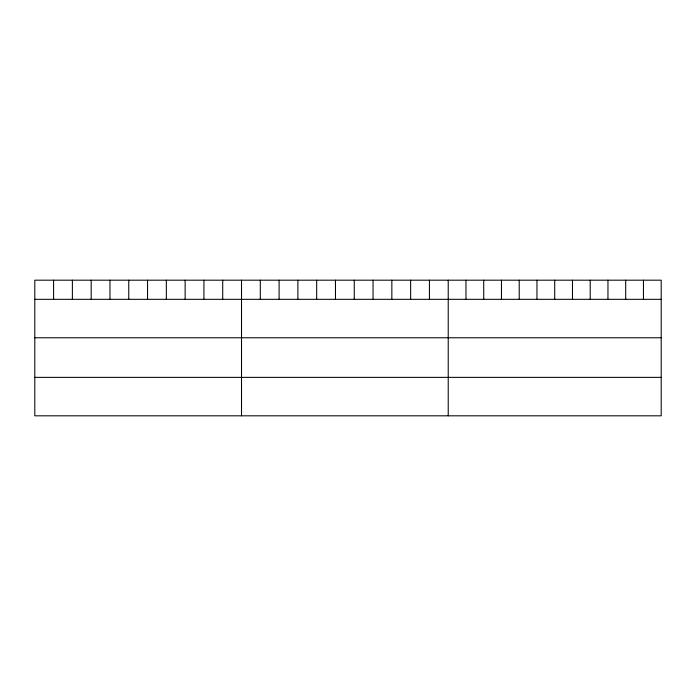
<?xml version="1.0" encoding="UTF-8"?>
<svg xmlns="http://www.w3.org/2000/svg" width="696" height="696" viewBox="0 0 696 696"><rect width="100%" height="100%" fill="white"/><g stroke="black" fill="none" stroke-linecap="round" stroke-linejoin="round"><path stroke-width="1.04" d="M661.2 337.769L661.2 280.183L34.8 280.183L34.8 415.816L661.2 415.816L661.2 337.769L34.8 337.769M34.8 299.324L661.2 299.324M34.8 377.371L661.2 377.371M643.452 280.183L643.452 299.324M625.704 280.183L625.704 299.324M607.956 280.183L607.956 299.324M590.208 280.183L590.208 299.324M572.46 280.183L572.46 299.324M554.712 280.183L554.712 299.324M536.964 280.183L536.964 299.324M519.216 280.183L519.216 299.324M501.468 280.183L501.468 299.324M483.72 280.183L483.72 299.324M465.972 280.183L465.972 299.324M448.224 280.183L448.224 415.816M429.432 280.183L429.432 299.324M410.64 280.183L410.64 299.324M391.848 280.183L391.848 299.324M373.056 280.183L373.056 299.324M354.264 280.183L354.264 299.324M335.472 280.183L335.472 299.324M316.68 280.183L316.68 299.324M297.888 280.183L297.888 299.324M279.096 280.183L279.096 299.324M260.304 280.183L260.304 299.324M241.512 280.183L241.512 415.816M222.72 280.183L222.72 299.324M203.928 280.183L203.928 299.324M185.136 280.183L185.136 299.324M166.344 280.183L166.344 299.324M147.552 280.183L147.552 299.324M128.76 280.183L128.76 299.324M109.968 280.183L109.968 299.324M91.176 280.183L91.176 299.324M72.384 280.183L72.384 299.324M53.592 280.183L53.592 299.324"/></g></svg>
